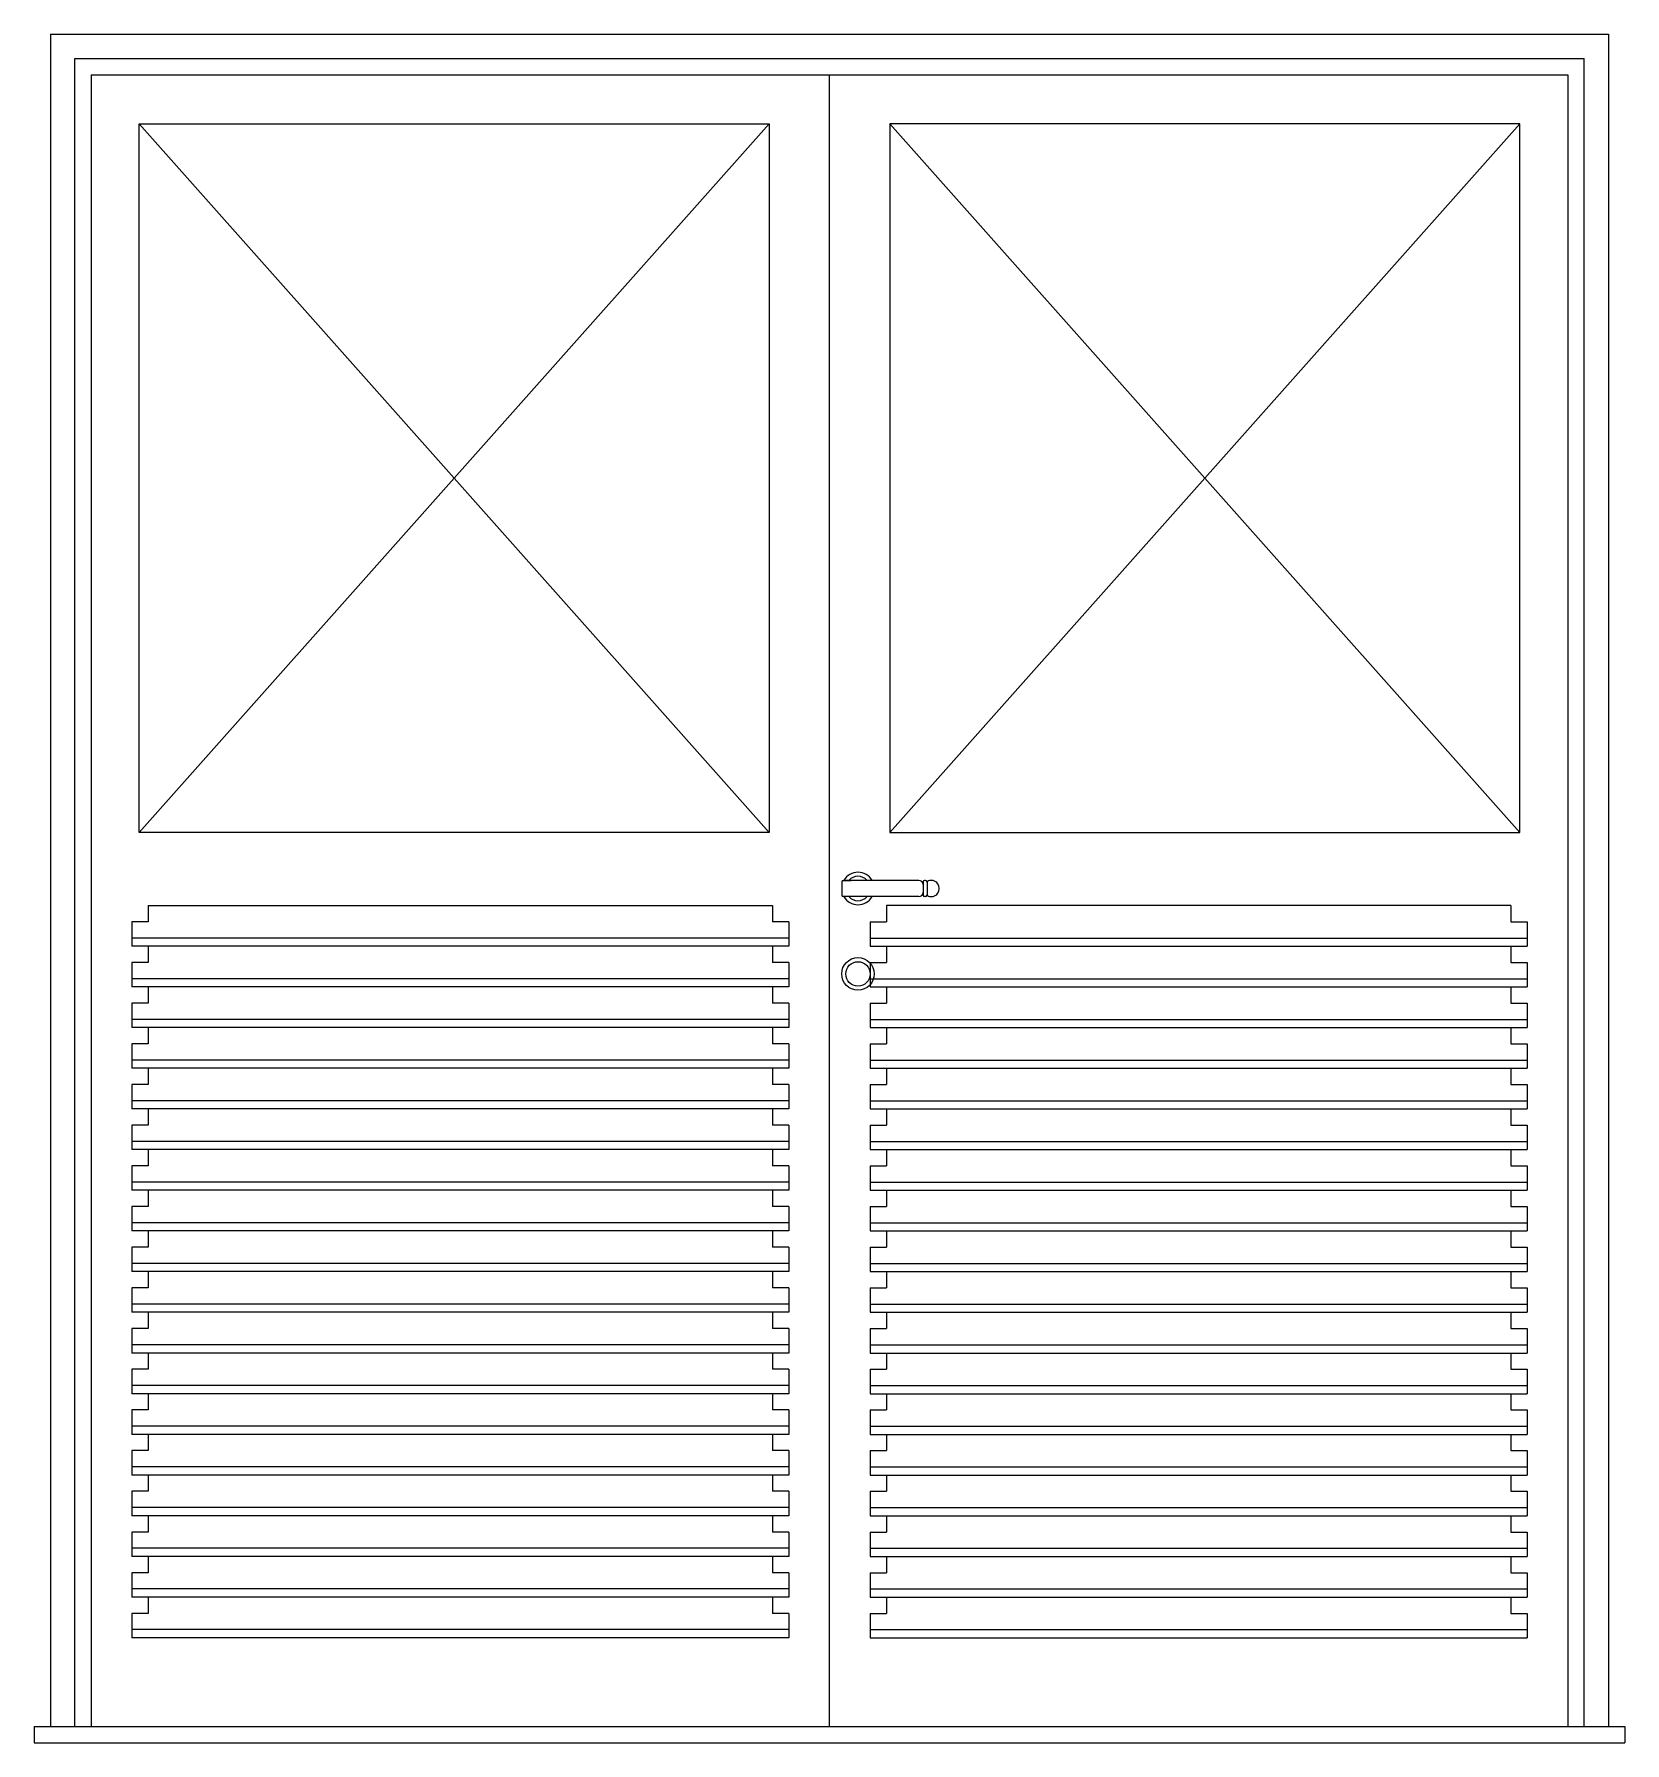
# Model space of a CAD drawing. Extents: x 33.75 to 35.7, y 136.8 to 138.9.
import ezdxf

# ---------------------------------------------------------------- set-up
doc = ezdxf.new("R2010")
doc.units = 0
doc.header["$LTSCALE"] = 0.03
doc.header["$MEASUREMENT"] = 0
doc.layers.get('0').update_dxf_attribs({"linetype": 'CONTINUOUS'})

msp = doc.modelspace()

# ---------------------------------------------------------------- linework, layer by layer
at = {"linetype": 'Continuous'}
for p, q in [((33.7652, 138.8989), (33.7652, 136.8189)), ((33.7652, 138.8989), (35.6806, 138.8989)), ((35.6806, 138.8989), (35.6806, 136.8189)), ((33.7952, 136.8189), (33.7952, 138.8689)), ((33.7952, 138.8689), (35.6506, 138.8689)), ((35.6506, 136.8189), (35.6506, 138.8689)), ((33.8152, 138.8489), (33.8152, 136.8189)), ((33.8152, 138.8489), (35.6306, 138.8489)), ((34.7229, 136.8189), (34.7229, 138.8489)), ((35.6306, 138.8489), (35.6306, 136.8189)), ((34.7379, 137.8569), (34.7379, 137.8409)), ((34.7399, 137.8589), (34.7495, 137.8589)), ((34.8329, 137.8589), (34.7429, 137.8589)), ((34.8379, 137.8569), (34.8379, 137.8409)), ((34.8409, 137.8589), (34.8399, 137.8589)), ((34.8429, 137.8563), (34.8429, 137.8415)), ((33.8852, 137.828), (33.8852, 137.808)), ((33.8852, 137.828), (34.6529, 137.828)), ((34.6529, 137.828), (34.6529, 137.808)), ((34.8329, 137.8389), (34.7399, 137.8389)), ((35.5606, 137.828), (34.7929, 137.828)), ((34.7929, 137.828), (34.7929, 137.808)), ((34.8409, 137.8389), (34.8399, 137.8389)), ((35.5606, 137.828), (35.5606, 137.808)), ((33.8852, 137.808), (33.8652, 137.808)), ((33.8652, 137.808), (33.8652, 137.778)), ((34.6729, 137.808), (34.6529, 137.808)), ((34.6729, 137.808), (34.6729, 137.778)), ((34.7729, 137.808), (34.7929, 137.808)), ((34.7729, 137.808), (34.7729, 137.778)), ((35.5606, 137.808), (35.5806, 137.808)), ((35.5806, 137.808), (35.5806, 137.778)), ((34.6729, 137.788), (33.8652, 137.788)), ((34.7729, 137.788), (35.5806, 137.788)), ((34.6729, 137.778), (33.8652, 137.778)), ((34.6729, 137.778), (33.8652, 137.778)), ((33.8852, 137.778), (33.8852, 137.758)), ((34.6529, 137.778), (34.6529, 137.758)), ((34.7729, 137.778), (35.5806, 137.778)), ((34.7729, 137.778), (35.5806, 137.778)), ((34.7929, 137.778), (34.7929, 137.758)), ((35.5606, 137.778), (35.5606, 137.758)), ((33.8652, 137.758), (33.8652, 137.728)), ((33.8852, 137.758), (33.8652, 137.758)), ((34.6729, 137.758), (34.6529, 137.758)), ((34.6729, 137.758), (34.6729, 137.728)), ((34.7729, 137.758), (34.7929, 137.758)), ((34.7729, 137.758), (34.7729, 137.728)), ((35.5606, 137.758), (35.5806, 137.758)), ((35.5806, 137.758), (35.5806, 137.728)), ((34.6729, 137.738), (33.8652, 137.738)), ((34.6729, 137.728), (33.8652, 137.728)), ((34.6729, 137.728), (33.8652, 137.728)), ((33.8852, 137.728), (33.8852, 137.708)), ((34.6529, 137.728), (34.6529, 137.708)), ((34.7729, 137.738), (35.5806, 137.738)), ((34.7729, 137.728), (35.5806, 137.728)), ((34.7729, 137.728), (35.5806, 137.728)), ((34.7929, 137.728), (34.7929, 137.708)), ((35.5606, 137.728), (35.5606, 137.708)), ((33.8652, 137.708), (33.8652, 137.678)), ((33.8852, 137.708), (33.8652, 137.708)), ((34.6729, 137.708), (34.6529, 137.708)), ((34.6729, 137.708), (34.6729, 137.678)), ((34.7729, 137.708), (34.7929, 137.708)), ((34.7729, 137.708), (34.7729, 137.678)), ((35.5606, 137.708), (35.5806, 137.708)), ((35.5806, 137.708), (35.5806, 137.678)), ((34.6729, 137.688), (33.8652, 137.688)), ((34.6729, 137.678), (33.8652, 137.678)), ((34.6729, 137.678), (33.8652, 137.678)), ((33.8852, 137.678), (33.8852, 137.658)), ((34.6529, 137.678), (34.6529, 137.658)), ((34.7729, 137.688), (35.5806, 137.688)), ((34.7729, 137.678), (35.5806, 137.678)), ((34.7729, 137.678), (35.5806, 137.678)), ((34.7929, 137.678), (34.7929, 137.658)), ((35.5606, 137.678), (35.5606, 137.658)), ((33.8652, 137.658), (33.8652, 137.628)), ((33.8852, 137.658), (33.8652, 137.658)), ((34.6729, 137.658), (34.6529, 137.658)), ((34.6729, 137.658), (34.6729, 137.628)), ((34.7729, 137.658), (34.7929, 137.658)), ((34.7729, 137.658), (34.7729, 137.628)), ((35.5606, 137.658), (35.5806, 137.658)), ((35.5806, 137.658), (35.5806, 137.628)), ((34.6729, 137.638), (33.8652, 137.638)), ((34.7729, 137.638), (35.5806, 137.638)), ((34.6729, 137.628), (33.8652, 137.628)), ((34.6729, 137.628), (33.8652, 137.628)), ((33.8852, 137.628), (33.8852, 137.608)), ((34.6529, 137.628), (34.6529, 137.608)), ((34.7729, 137.628), (35.5806, 137.628)), ((34.7729, 137.628), (35.5806, 137.628)), ((34.7929, 137.628), (34.7929, 137.608)), ((35.5606, 137.628), (35.5606, 137.608)), ((33.8652, 137.608), (33.8652, 137.578)), ((33.8852, 137.608), (33.8652, 137.608)), ((34.6729, 137.608), (34.6529, 137.608)), ((34.6729, 137.608), (34.6729, 137.578)), ((34.7729, 137.608), (34.7729, 137.578)), ((34.7729, 137.608), (34.7929, 137.608)), ((35.5606, 137.608), (35.5806, 137.608)), ((35.5806, 137.608), (35.5806, 137.578)), ((34.6729, 137.588), (33.8652, 137.588)), ((34.6729, 137.578), (33.8652, 137.578)), ((34.6729, 137.578), (33.8652, 137.578)), ((33.8852, 137.578), (33.8852, 137.558)), ((34.6529, 137.578), (34.6529, 137.558)), ((34.7729, 137.588), (35.5806, 137.588)), ((34.7729, 137.578), (35.5806, 137.578)), ((34.7729, 137.578), (35.5806, 137.578)), ((34.7929, 137.578), (34.7929, 137.558)), ((35.5606, 137.578), (35.5606, 137.558)), ((33.8652, 137.558), (33.8652, 137.528)), ((33.8852, 137.558), (33.8652, 137.558)), ((34.6729, 137.558), (34.6529, 137.558)), ((34.6729, 137.558), (34.6729, 137.528)), ((34.7729, 137.558), (34.7929, 137.558)), ((34.7729, 137.558), (34.7729, 137.528)), ((35.5606, 137.558), (35.5806, 137.558)), ((35.5806, 137.558), (35.5806, 137.528)), ((34.6729, 137.538), (33.8652, 137.538)), ((34.7729, 137.538), (35.5806, 137.538)), ((34.6729, 137.528), (33.8652, 137.528)), ((34.6729, 137.528), (33.8652, 137.528)), ((33.8652, 137.508), (33.8652, 137.478)), ((33.8852, 137.508), (33.8652, 137.508)), ((33.8852, 137.528), (33.8852, 137.508)), ((34.6529, 137.528), (34.6529, 137.508)), ((34.6729, 137.508), (34.6529, 137.508)), ((34.6729, 137.508), (34.6729, 137.478)), ((34.7729, 137.528), (35.5806, 137.528)), ((34.7729, 137.528), (35.5806, 137.528)), ((34.7729, 137.508), (34.7929, 137.508)), ((34.7729, 137.508), (34.7729, 137.478)), ((34.7929, 137.528), (34.7929, 137.508)), ((35.5606, 137.528), (35.5606, 137.508)), ((35.5606, 137.508), (35.5806, 137.508)), ((35.5806, 137.508), (35.5806, 137.478)), ((34.6729, 137.488), (33.8652, 137.488)), ((34.7729, 137.488), (35.5806, 137.488)), ((34.6729, 137.478), (33.8652, 137.478)), ((34.6729, 137.478), (33.8652, 137.478)), ((33.8852, 137.478), (33.8852, 137.458)), ((34.6529, 137.478), (34.6529, 137.458)), ((34.7729, 137.478), (35.5806, 137.478)), ((34.7729, 137.478), (35.5806, 137.478)), ((34.7929, 137.478), (34.7929, 137.458)), ((35.5606, 137.478), (35.5606, 137.458)), ((33.8652, 137.458), (33.8652, 137.428)), ((33.8852, 137.458), (33.8652, 137.458)), ((34.6729, 137.458), (34.6529, 137.458)), ((34.6729, 137.458), (34.6729, 137.428)), ((34.7729, 137.458), (34.7929, 137.458)), ((34.7729, 137.458), (34.7729, 137.428)), ((35.5606, 137.458), (35.5806, 137.458)), ((35.5806, 137.458), (35.5806, 137.428)), ((34.6729, 137.438), (33.8652, 137.438)), ((34.6729, 137.428), (33.8652, 137.428)), ((34.6729, 137.428), (33.8652, 137.428)), ((33.8852, 137.428), (33.8852, 137.408)), ((34.6529, 137.428), (34.6529, 137.408)), ((34.7729, 137.438), (35.5806, 137.438)), ((34.7729, 137.428), (35.5806, 137.428)), ((34.7729, 137.428), (35.5806, 137.428)), ((34.7929, 137.428), (34.7929, 137.408)), ((35.5606, 137.428), (35.5606, 137.408)), ((33.8652, 137.408), (33.8652, 137.378)), ((33.8852, 137.408), (33.8652, 137.408)), ((34.6729, 137.408), (34.6529, 137.408)), ((34.6729, 137.408), (34.6729, 137.378)), ((34.7729, 137.408), (34.7929, 137.408)), ((34.7729, 137.408), (34.7729, 137.378)), ((35.5606, 137.408), (35.5806, 137.408)), ((35.5806, 137.408), (35.5806, 137.378)), ((34.6729, 137.388), (33.8652, 137.388)), ((34.7729, 137.388), (35.5806, 137.388)), ((34.6729, 137.378), (33.8652, 137.378)), ((34.6729, 137.378), (33.8652, 137.378)), ((33.8852, 137.378), (33.8852, 137.358)), ((34.6529, 137.378), (34.6529, 137.358)), ((34.7729, 137.378), (35.5806, 137.378)), ((34.7729, 137.378), (35.5806, 137.378)), ((34.7929, 137.378), (34.7929, 137.358)), ((35.5606, 137.378), (35.5606, 137.358)), ((33.8652, 137.358), (33.8652, 137.328)), ((33.8852, 137.358), (33.8652, 137.358)), ((34.6729, 137.358), (34.6529, 137.358)), ((34.6729, 137.358), (34.6729, 137.328)), ((34.7729, 137.358), (34.7929, 137.358)), ((34.7729, 137.358), (34.7729, 137.328)), ((35.5606, 137.358), (35.5806, 137.358)), ((35.5806, 137.358), (35.5806, 137.328)), ((34.6729, 137.338), (33.8652, 137.338)), ((34.6729, 137.328), (33.8652, 137.328)), ((34.6729, 137.328), (33.8652, 137.328)), ((33.8852, 137.328), (33.8852, 137.308)), ((34.6529, 137.328), (34.6529, 137.308)), ((34.7729, 137.338), (35.5806, 137.338)), ((34.7729, 137.328), (35.5806, 137.328)), ((34.7729, 137.328), (35.5806, 137.328)), ((34.7929, 137.328), (34.7929, 137.308)), ((35.5606, 137.328), (35.5606, 137.308)), ((33.8652, 137.308), (33.8652, 137.278)), ((33.8852, 137.308), (33.8652, 137.308)), ((34.6729, 137.308), (34.6529, 137.308)), ((34.6729, 137.308), (34.6729, 137.278)), ((34.7729, 137.308), (34.7929, 137.308)), ((34.7729, 137.308), (34.7729, 137.278)), ((35.5606, 137.308), (35.5806, 137.308)), ((35.5806, 137.308), (35.5806, 137.278)), ((34.6729, 137.288), (33.8652, 137.288)), ((34.6729, 137.278), (33.8652, 137.278)), ((34.6729, 137.278), (33.8652, 137.278)), ((33.8852, 137.278), (33.8852, 137.258)), ((34.6529, 137.278), (34.6529, 137.258)), ((34.7729, 137.288), (35.5806, 137.288)), ((34.7729, 137.278), (35.5806, 137.278)), ((34.7729, 137.278), (35.5806, 137.278)), ((34.7929, 137.278), (34.7929, 137.258)), ((35.5606, 137.278), (35.5606, 137.258)), ((33.8652, 137.258), (33.8652, 137.228)), ((33.8852, 137.258), (33.8652, 137.258)), ((34.6729, 137.258), (34.6529, 137.258)), ((34.6729, 137.258), (34.6729, 137.228)), ((34.7729, 137.258), (34.7929, 137.258)), ((34.7729, 137.258), (34.7729, 137.228)), ((35.5606, 137.258), (35.5806, 137.258)), ((35.5806, 137.258), (35.5806, 137.228)), ((34.6729, 137.238), (33.8652, 137.238)), ((34.7729, 137.238), (35.5806, 137.238)), ((34.6729, 137.228), (33.8652, 137.228)), ((34.6729, 137.228), (33.8652, 137.228)), ((33.8852, 137.228), (33.8852, 137.208)), ((34.6529, 137.228), (34.6529, 137.208)), ((34.7729, 137.228), (35.5806, 137.228)), ((34.7729, 137.228), (35.5806, 137.228)), ((34.7929, 137.228), (34.7929, 137.208)), ((35.5606, 137.228), (35.5606, 137.208)), ((33.8652, 137.208), (33.8652, 137.178)), ((33.8852, 137.208), (33.8652, 137.208)), ((34.6729, 137.208), (34.6529, 137.208)), ((34.6729, 137.208), (34.6729, 137.178)), ((34.7729, 137.208), (34.7929, 137.208)), ((34.7729, 137.208), (34.7729, 137.178)), ((35.5606, 137.208), (35.5806, 137.208)), ((35.5806, 137.208), (35.5806, 137.178)), ((34.6729, 137.188), (33.8652, 137.188)), ((34.6729, 137.178), (33.8652, 137.178)), ((34.6729, 137.178), (33.8652, 137.178)), ((33.8852, 137.178), (33.8852, 137.158)), ((34.6529, 137.178), (34.6529, 137.158)), ((34.7729, 137.188), (35.5806, 137.188)), ((34.7729, 137.178), (35.5806, 137.178)), ((34.7729, 137.178), (35.5806, 137.178)), ((34.7929, 137.178), (34.7929, 137.158)), ((35.5606, 137.178), (35.5606, 137.158)), ((33.8652, 137.158), (33.8652, 137.128)), ((33.8852, 137.158), (33.8652, 137.158)), ((34.6729, 137.158), (34.6529, 137.158)), ((34.6729, 137.158), (34.6729, 137.128)), ((34.7729, 137.158), (34.7929, 137.158)), ((34.7729, 137.158), (34.7729, 137.128)), ((35.5606, 137.158), (35.5806, 137.158)), ((35.5806, 137.158), (35.5806, 137.128)), ((34.6729, 137.138), (33.8652, 137.138)), ((34.7729, 137.138), (35.5806, 137.138)), ((34.6729, 137.128), (33.8652, 137.128)), ((34.6729, 137.128), (33.8652, 137.128)), ((33.8852, 137.128), (33.8852, 137.108)), ((34.6529, 137.128), (34.6529, 137.108)), ((34.7729, 137.128), (35.5806, 137.128)), ((34.7729, 137.128), (35.5806, 137.128)), ((34.7929, 137.128), (34.7929, 137.108)), ((35.5606, 137.128), (35.5606, 137.108)), ((33.8652, 137.108), (33.8652, 137.078)), ((33.8852, 137.108), (33.8652, 137.108)), ((34.6729, 137.088), (33.8652, 137.088)), ((34.6729, 137.108), (34.6529, 137.108)), ((34.6729, 137.108), (34.6729, 137.078)), ((34.7729, 137.108), (34.7929, 137.108)), ((34.7729, 137.108), (34.7729, 137.078)), ((34.7729, 137.088), (35.5806, 137.088)), ((35.5606, 137.108), (35.5806, 137.108)), ((35.5806, 137.108), (35.5806, 137.078)), ((34.6729, 137.078), (33.8652, 137.078)), ((34.6729, 137.078), (33.8652, 137.078)), ((33.8852, 137.078), (33.8852, 137.058)), ((34.6529, 137.078), (34.6529, 137.058)), ((34.7729, 137.078), (35.5806, 137.078)), ((34.7729, 137.078), (35.5806, 137.078)), ((34.7929, 137.078), (34.7929, 137.058)), ((35.5606, 137.078), (35.5606, 137.058)), ((33.8652, 137.058), (33.8652, 137.028)), ((33.8852, 137.058), (33.8652, 137.058)), ((34.6729, 137.058), (34.6529, 137.058)), ((34.6729, 137.058), (34.6729, 137.028)), ((34.7729, 137.058), (34.7929, 137.058)), ((34.7729, 137.058), (34.7729, 137.028)), ((35.5606, 137.058), (35.5806, 137.058)), ((35.5806, 137.058), (35.5806, 137.028)), ((34.6729, 137.038), (33.8652, 137.038)), ((34.6729, 137.028), (33.8652, 137.028)), ((34.6729, 137.028), (33.8652, 137.028)), ((33.8852, 137.028), (33.8852, 137.008)), ((34.6529, 137.028), (34.6529, 137.008)), ((34.7729, 137.038), (35.5806, 137.038)), ((34.7729, 137.028), (35.5806, 137.028)), ((34.7729, 137.028), (35.5806, 137.028)), ((34.7929, 137.028), (34.7929, 137.008)), ((35.5606, 137.028), (35.5606, 137.008)), ((33.8652, 137.008), (33.8652, 136.978)), ((33.8852, 137.008), (33.8652, 137.008)), ((34.6729, 137.008), (34.6529, 137.008)), ((34.6729, 137.008), (34.6729, 136.978)), ((34.7729, 137.008), (34.7929, 137.008)), ((34.7729, 137.008), (34.7729, 136.978)), ((35.5606, 137.008), (35.5806, 137.008)), ((35.5806, 137.008), (35.5806, 136.978)), ((34.6729, 136.988), (33.8652, 136.988)), ((34.7729, 136.988), (35.5806, 136.988)), ((34.6729, 136.978), (33.8652, 136.978)), ((34.6729, 136.978), (33.8652, 136.978)), ((33.8852, 136.978), (33.8852, 136.958)), ((34.6529, 136.978), (34.6529, 136.958)), ((34.7729, 136.978), (35.5806, 136.978)), ((34.7729, 136.978), (35.5806, 136.978)), ((34.7929, 136.978), (34.7929, 136.958)), ((35.5606, 136.978), (35.5606, 136.958)), ((33.8652, 136.958), (33.8652, 136.928)), ((33.8852, 136.958), (33.8652, 136.958)), ((34.6729, 136.958), (34.6529, 136.958)), ((34.6729, 136.958), (34.6729, 136.928)), ((34.7729, 136.958), (34.7929, 136.958)), ((34.7729, 136.958), (34.7729, 136.928)), ((35.5606, 136.958), (35.5806, 136.958)), ((35.5806, 136.958), (35.5806, 136.928)), ((34.6729, 136.938), (33.8652, 136.938)), ((34.6729, 136.928), (33.8652, 136.928)), ((34.7729, 136.938), (35.5806, 136.938)), ((34.7729, 136.928), (35.5806, 136.928)), ((33.7452, 136.8189), (35.7006, 136.8189)), ((33.7452, 136.8189), (33.7452, 136.7989)), ((35.7006, 136.8189), (35.7006, 136.7989)), ((33.7452, 136.7989), (35.7006, 136.7989))]:
    msp.add_line(p, q, dxfattribs=at)
at = {"linetype": 'ByBlock'}
for p, q in [((34.6489, 138.7886), (33.8744, 137.9178)), ((33.8744, 138.7886), (34.6489, 137.9178)), ((33.8744, 137.9178), (33.8744, 138.7886)), ((33.8744, 138.7886), (34.6489, 138.7886)), ((34.6489, 138.7886), (34.6489, 137.9178)), ((35.5715, 138.7886), (34.7969, 137.9178)), ((34.7969, 138.7886), (35.5715, 137.9178)), ((35.5715, 138.7886), (34.7969, 138.7886)), ((34.7969, 138.7886), (34.7969, 137.9178)), ((35.5715, 137.9178), (35.5715, 138.7886)), ((34.6489, 137.9178), (33.8744, 137.9178)), ((34.7969, 137.9178), (35.5715, 137.9178))]:
    msp.add_line(p, q, dxfattribs=at)
at = {"linetype": 'Continuous'}
for radius in [0.02, 0.015]:
    msp.add_circle((34.7579, 137.7439), radius, dxfattribs=at)
for centre, radius, start, end in [((34.7579, 137.8489), 0.02, 30, 150), ((34.7399, 137.8569), 0.002, 90, 180), ((34.7579, 137.8489), 0.015, 41.8103, 138.1897), ((34.8329, 137.8539), 0.005, 0, 90), ((34.8399, 137.8569), 0.002, 90, 180), ((34.8409, 137.8569), 0.002, 0, 90), ((34.8449, 137.8563), 0.002, 112.0243, 180), ((34.8479, 137.8489), 0.01, 247.9757, 112.0243), ((34.7399, 137.8409), 0.002, 180, 270), ((34.7579, 137.8489), 0.02, 210, 330), ((34.7579, 137.8489), 0.015, 221.8103, 318.1897), ((34.8329, 137.8439), 0.005, 270, 0), ((34.8399, 137.8409), 0.002, 180, 270), ((34.8409, 137.8409), 0.002, 270, 0), ((34.8449, 137.8415), 0.002, 180, 247.9757)]:
    msp.add_arc(centre, radius, start, end, dxfattribs=at)

doc.saveas('drawing.dxf')
